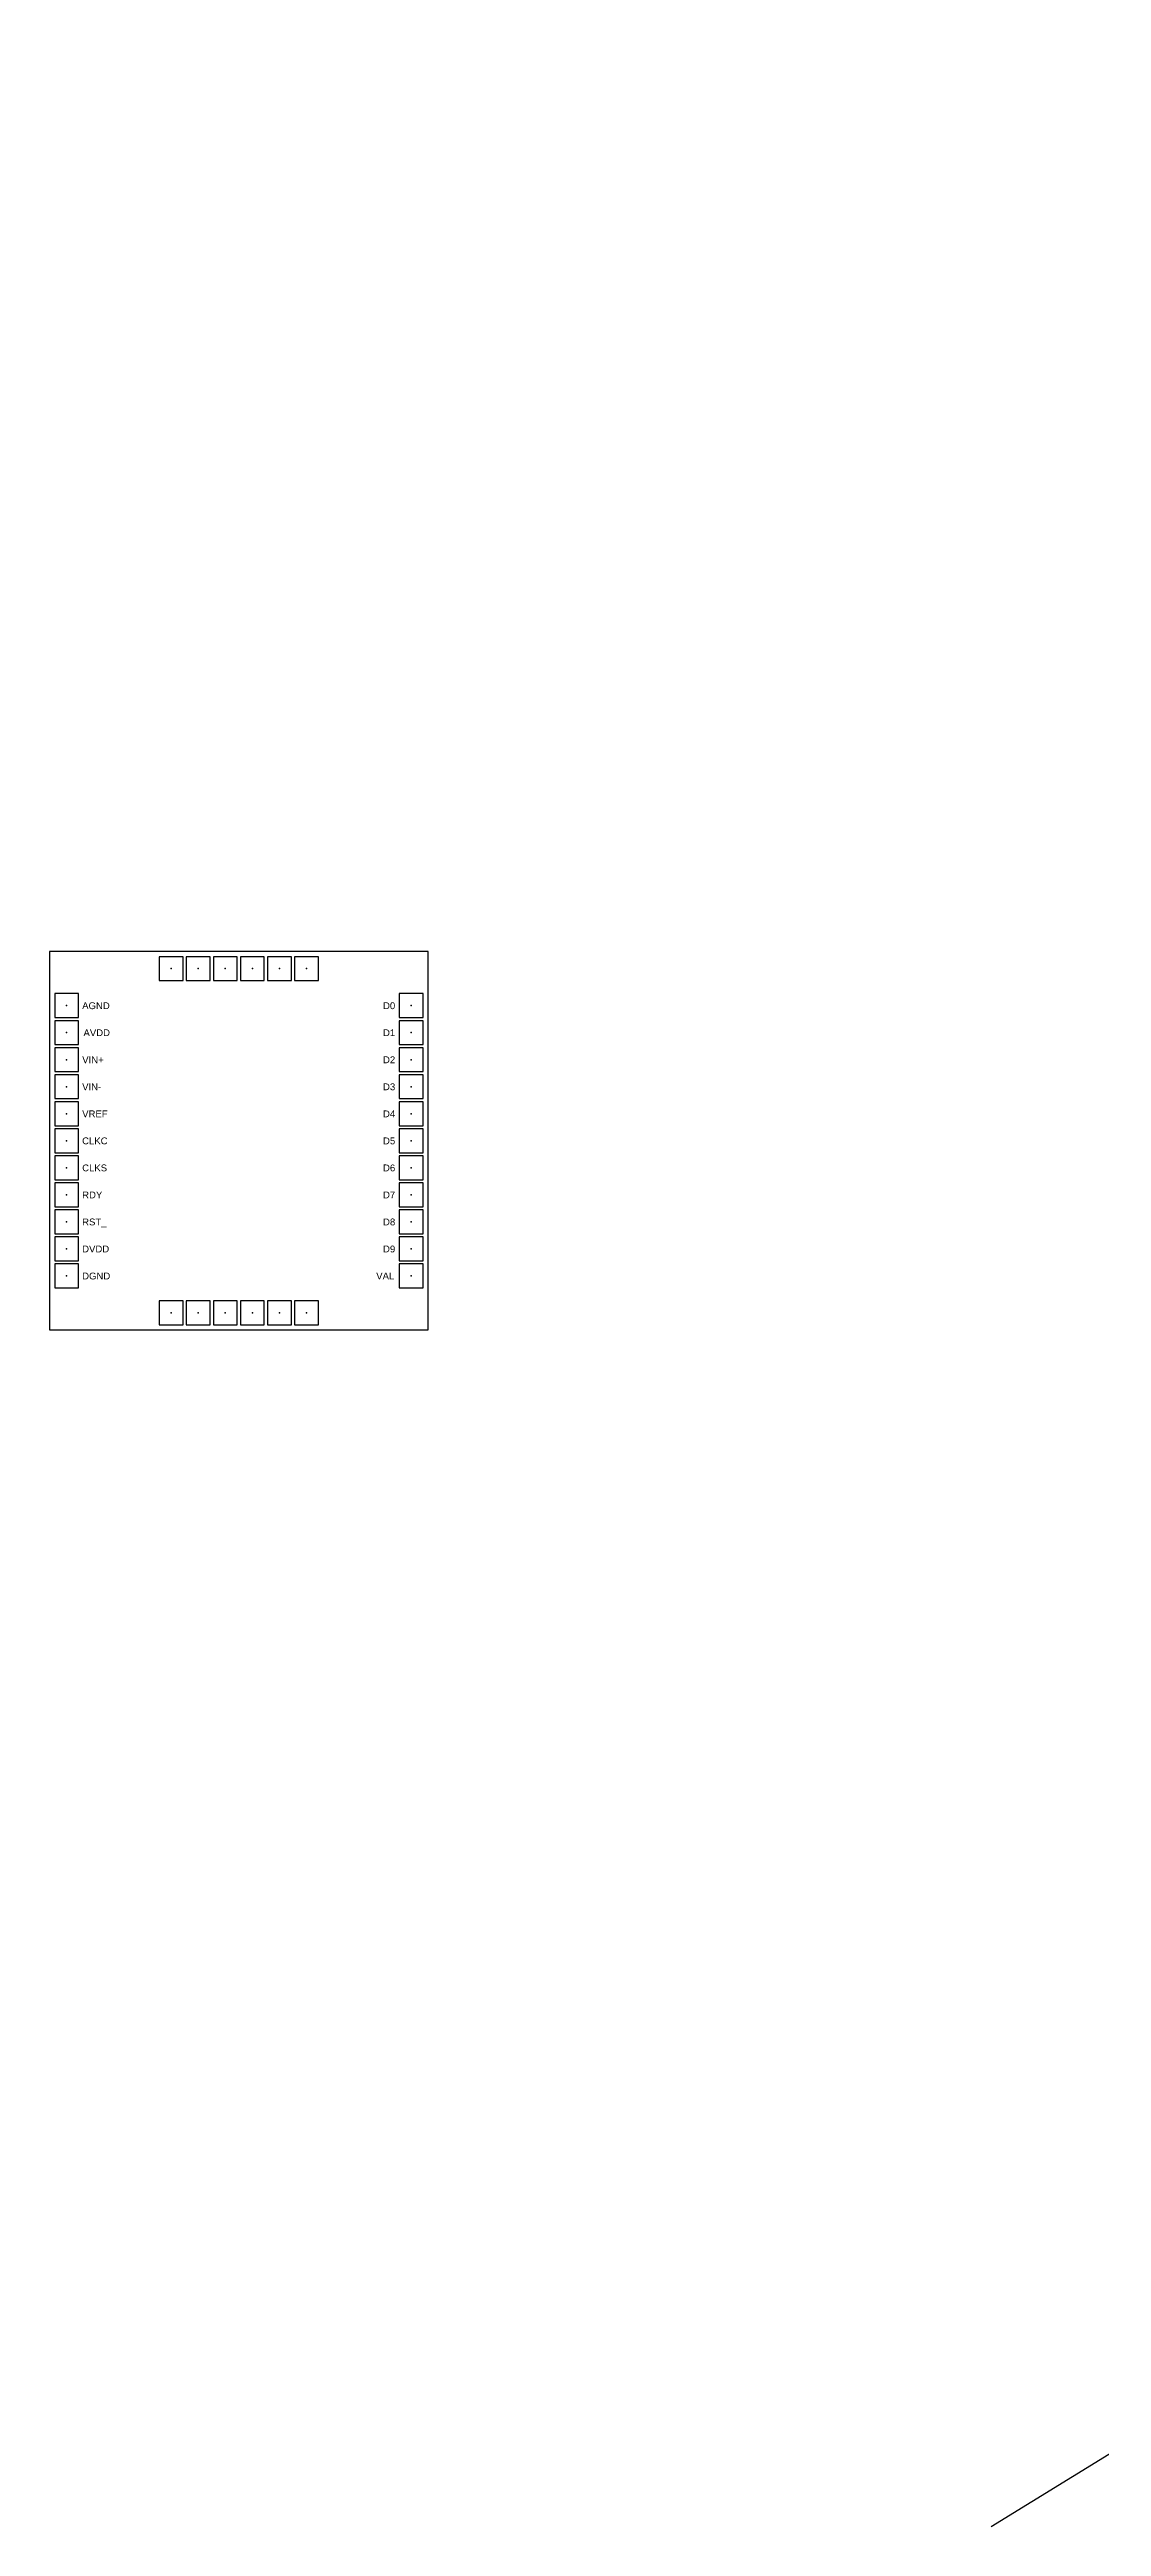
# Model space of a CAD drawing. Header units: millimetres. Extents: x 24.1 to 107.6, y -42.8 to 18.4.
# Drawn here: x 72.35 to 75.43, y -9.83 to -2.58 of the extents above; entities that cross this region are included whole.
import ezdxf

# ---------------------------------------------------------------- set-up
doc = ezdxf.new("R2010")
doc.units = ezdxf.units.MM
doc.header["$LTSCALE"] = 25
doc.header["$PDMODE"] = 64
doc.header["$PDSIZE"] = 0.07
doc.layers.add('BOND', color=7, linetype='Continuous')
doc.styles.get("Standard").update_dxf_attribs({"font": 'arial.ttf'})

msp = doc.modelspace()

# ---------------------------------------------------------------- linework, layer by layer
for p, q in [((72.35367, -5.21721), (72.35367, -6.32521)), ((73.46167, -6.32521), (73.46167, -5.21721)), ((72.35367, -6.32521), (73.46167, -6.32521))]:
    msp.add_line(p, q)
msp.add_lwpolyline([(72.35367, -6.32521), (73.46167, -6.32521), (73.46167, -5.21721), (72.35367, -5.21721)], close=True)
for p in [(72.70981, -5.26721), (72.78896, -5.26721), (72.8681, -5.26721), (72.94724, -5.26721), (73.02639, -5.26721), (73.10553, -5.26721), (72.40367, -5.37549), (73.41167, -5.37549), (72.40367, -5.45464), (73.41167, -5.45464), (72.40367, -5.53378), (73.41167, -5.53378), (72.40367, -5.61292), (73.41167, -5.61292), (72.40367, -5.69206), (73.41167, -5.69206), (72.40367, -5.77121), (73.41167, -5.77121), (72.40367, -5.85035), (73.41167, -5.85035), (72.40367, -5.92949), (73.41167, -5.92949), (72.40367, -6.00864), (73.41167, -6.00864), (72.40367, -6.08778), (73.41167, -6.08778), (72.40367, -6.16692), (73.41167, -6.16692), (72.70981, -6.27521), (72.78896, -6.27521), (72.8681, -6.27521), (72.94724, -6.27521), (73.02639, -6.27521), (73.10553, -6.27521)]:
    msp.add_point(p)
at = {"layer": 'BOND'}
msp.add_line((75.10961, -9.82846), (86.89717, -2.57612), dxfattribs=at)

# ---------------------------------------------------------------- texts
for s, p in [('AGND', (72.44915, -5.38579)), ('D0', (73.32965, -5.38579)), ('AVDD', (72.45295, -5.46493)), ('D1', (73.32965, -5.46493)), ('VIN+', (72.44929, -5.54408)), ('D2', (73.32965, -5.54408)), ('VIN-', (72.44909, -5.62322)), ('D3', (73.32965, -5.62322)), ('VREF', (72.44917, -5.70236)), ('D4', (73.32965, -5.70236)), ('CLKC', (72.44894, -5.7815)), ('D5', (73.32965, -5.7815)), ('CLKS', (72.4491, -5.86065)), ('D6', (73.32965, -5.86065)), ('RDY', (72.44909, -5.93979)), ('D7', (73.32965, -5.93979)), ('RST_', (72.44905, -6.01893)), ('D8', (73.32965, -6.01893)), ('DVDD', (72.44905, -6.09808)), ('D9', (73.32965, -6.09808)), ('DGND', (72.44905, -6.17722)), ('VAL', (73.30979, -6.17722))]:
    msp.add_text(s, height=0.02).set_placement(p)

doc.saveas('drawing.dxf')
